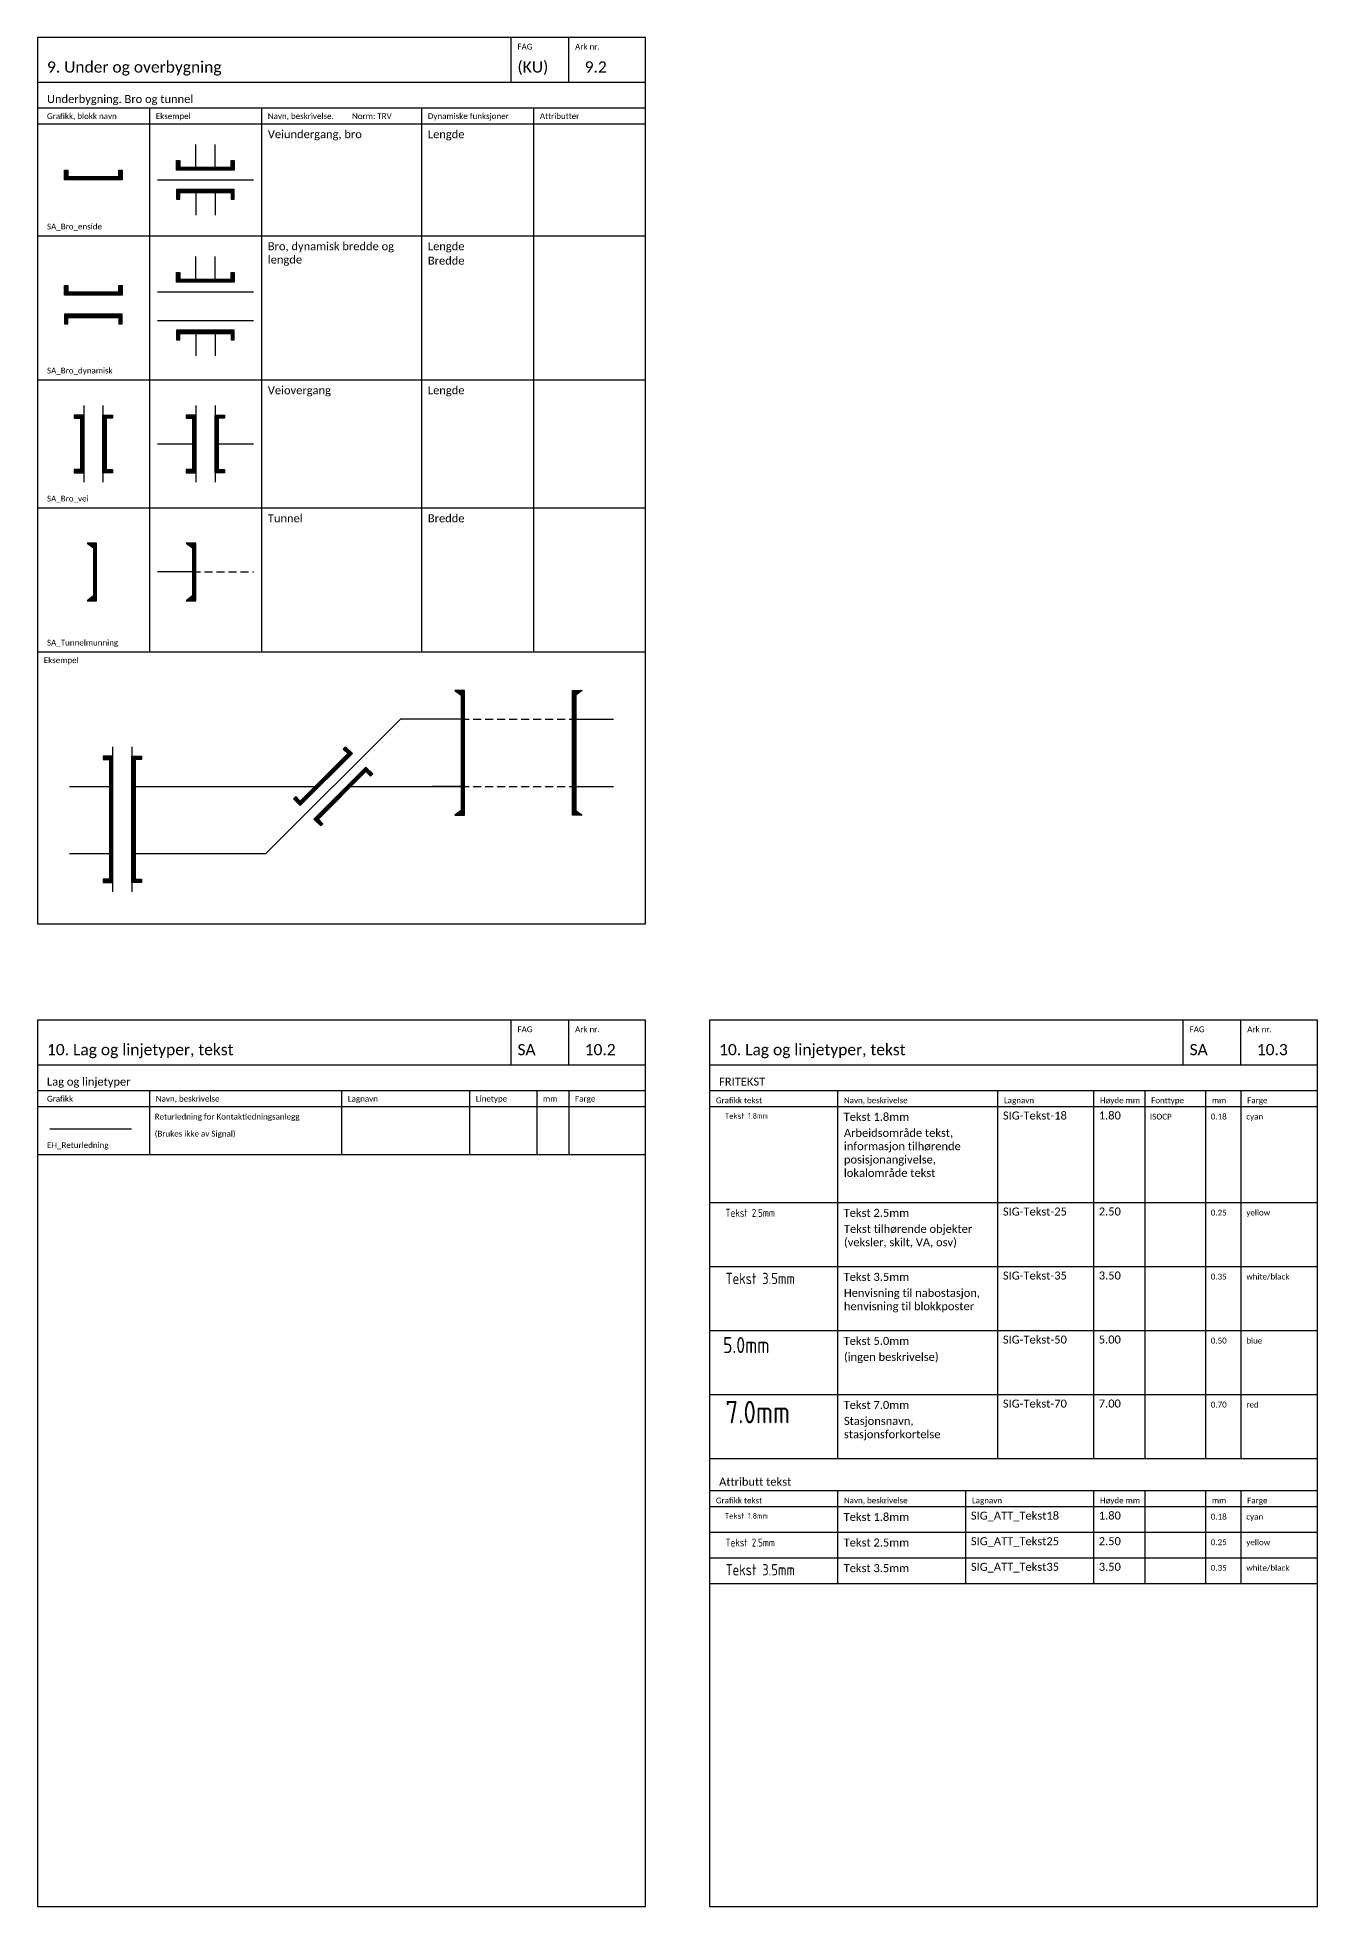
# Model space of a CAD drawing. Header units: millimetres. Extents: x -210 to 2500, y -2763 to 277.
# Drawn here: x 210 to 610, y -2763 to -2179 of the extents above; entities that cross this region are included whole.
import ezdxf

# ---------------------------------------------------------------- set-up
doc = ezdxf.new("R2010")
doc.units = ezdxf.units.MM
doc.linetypes.add('HIDDEN_Signal', pattern=[3.75, 2.5, -1.25])
for name, color, linetype in [('EH_Returledning', 4, 'RETURLEDNING'), ('RAMME', 5, 'Continuous'), ('RAMME SYMBOLER', 4, 'Continuous'), ('RAMME TEKST', 7, 'Continuous'), ('SIG-SPOR enlinje', 5, 'Continuous'), ('SIG-Tekst-18', 4, 'Continuous'), ('SIG-Tekst-25', 2, 'Continuous'), ('SIG-Tekst-35', 7, 'Continuous'), ('SIG-Tekst-50', 5, 'Continuous'), ('SIG-Tekst-70', 1, 'Continuous'), ('SIG-Underbygg', 4, 'Continuous'), ('SIG_ATT_Tekst18', 4, 'Continuous'), ('SIG_ATT_Tekst25', 2, 'Continuous'), ('SIG_ATT_Tekst35', 7, 'Continuous')]:
    doc.layers.add(name, color=color, linetype=linetype)
doc.styles.add('Calibri', font='calibri.ttf')
doc.styles.add('ISOCP', font='isocp.shx', dxfattribs={"width": 0.9})
doc.linetypes.add('RETURLEDNING', pattern='A,3.2,[133,ltypeshp,S=0.5,R=0,X=0,Y=0],-1,3.2', length=7.4)

# ---------------------------------------------------------------- blocks, each defined once
blk = doc.blocks.new('*U525')
at = {"linetype": 'ByBlock', "lineweight": -2}
h = blk.add_hatch(color=0, dxfattribs=at)
h.dxf.hatch_style = 1
h.paths.add_polyline_path([(-9, 15), (-8, 15), (-8, 13), (8, 13), (8, 15), (9, 15), (9, 12), (-9, 12)])
h = blk.add_hatch(color=0, dxfattribs=at)
h.dxf.hatch_style = 1
h.paths.add_polyline_path([(-9, -6), (-8, -6), (-8, -4), (8, -4), (8, -6), (9, -6), (9, -3), (-9, -3)])
at = {"color": 0, "linetype": 'ByBlock', "lineweight": -2}
for points in [[(-9, 15), (-8, 15), (-8, 13), (8, 13), (8, 15), (9, 15), (9, 12), (-9, 12)], [(-8.8, 14.8), (-8.2, 14.8), (-8.2, 12.8), (8.2, 12.8), (8.2, 14.8), (8.8, 14.8), (8.8, 12.2), (-8.8, 12.2)], [(-8.6, 14.6), (-8.4, 14.6), (-8.4, 12.6), (8.4, 12.6), (8.4, 14.6), (8.6, 14.6), (8.6, 12.4), (-8.6, 12.4)], [(-9, -6), (-8, -6), (-8, -4), (8, -4), (8, -6), (9, -6), (9, -3), (-9, -3)], [(-8.8, -5.8), (-8.2, -5.8), (-8.2, -3.8), (8.2, -3.8), (8.2, -5.8), (8.8, -5.8), (8.8, -3.2), (-8.8, -3.2)], [(-8.6, -5.6), (-8.4, -5.6), (-8.4, -3.6), (8.4, -3.6), (8.4, -5.6), (8.6, -5.6), (8.6, -3.4), (-8.6, -3.4)]]:
    blk.add_lwpolyline(points, close=True, dxfattribs=at)
blk = doc.blocks.new('*U526')
at = {"linetype": 'ByBlock', "lineweight": -2}
h = blk.add_hatch(color=0, dxfattribs=at)
h.dxf.hatch_style = 1
h.paths.add_polyline_path([(-9, 6), (-8, 6), (-8, 4), (8, 4), (8, 6), (9, 6), (9, 3), (-9, 3)])
h = blk.add_hatch(color=0, dxfattribs=at)
h.dxf.hatch_style = 1
h.paths.add_polyline_path([(-9, -6), (-8, -6), (-8, -4), (8, -4), (8, -6), (9, -6), (9, -3), (-9, -3)])
at = {"color": 0, "linetype": 'ByBlock', "lineweight": -2}
for points in [[(-9, 6), (-8, 6), (-8, 4), (8, 4), (8, 6), (9, 6), (9, 3), (-9, 3)], [(-8.8, 5.8), (-8.2, 5.8), (-8.2, 3.8), (8.2, 3.8), (8.2, 5.8), (8.8, 5.8), (8.8, 3.2), (-8.8, 3.2)], [(-8.6, 5.6), (-8.4, 5.6), (-8.4, 3.6), (8.4, 3.6), (8.4, 5.6), (8.6, 5.6), (8.6, 3.4), (-8.6, 3.4)], [(-9, -6), (-8, -6), (-8, -4), (8, -4), (8, -6), (9, -6), (9, -3), (-9, -3)], [(-8.8, -5.8), (-8.2, -5.8), (-8.2, -3.8), (8.2, -3.8), (8.2, -5.8), (8.8, -5.8), (8.8, -3.2), (-8.8, -3.2)], [(-8.6, -5.6), (-8.4, -5.6), (-8.4, -3.6), (8.4, -3.6), (8.4, -5.6), (8.6, -5.6), (8.6, -3.4), (-8.6, -3.4)]]:
    blk.add_lwpolyline(points, close=True, dxfattribs=at)
blk = doc.blocks.new('*U524')
at = {"linetype": 'ByBlock', "lineweight": -2}
h = blk.add_hatch(color=0, dxfattribs=at)
h.dxf.hatch_style = 1
h.paths.add_polyline_path([(-9, 3), (-8, 3), (-8, 1), (8, 1), (8, 3), (9, 3), (9, 0), (-9, 0)])
at = {"color": 0, "linetype": 'ByBlock', "lineweight": -2}
for points in [[(-9, 3), (-8, 3), (-8, 1), (8, 1), (8, 3), (9, 3), (9, 0), (-9, 0)], [(-8.8, 2.8), (-8.2, 2.8), (-8.2, 0.8), (8.2, 0.8), (8.2, 2.8), (8.8, 2.8), (8.8, 0.2), (-8.8, 0.2)], [(-8.6, 2.6), (-8.4, 2.6), (-8.4, 0.6), (8.4, 0.6), (8.4, 2.6), (8.6, 2.6), (8.6, 0.4), (-8.6, 0.4)]]:
    blk.add_lwpolyline(points, close=True, dxfattribs=at)
blk = doc.blocks.new('*U530')
at = {"linetype": 'ByBlock', "lineweight": -2}
h = blk.add_hatch(color=0, dxfattribs=at)
h.dxf.hatch_style = 1
h.paths.add_polyline_path([(0, 28.5), (0, -7.5), (-2, -9), (1, -9), (1, 30), (-2, 30)])
at = {"color": 0, "linetype": 'ByBlock', "lineweight": -2}
for points in [[(0, 28.5), (0, -7.5), (-2, -9), (1, -9), (1, 30), (-2, 30)], [(0.2, 28.6), (0.2, -7.6), (-1.4, -8.8), (0.8, -8.8), (0.8, 29.8), (-1.4, 29.8)], [(0.4, 28.7), (0.4, -7.7), (-0.8, -8.6), (0.6, -8.6), (0.6, 29.6), (-0.8, 29.6)], [(-0.2, 29.4), (0.4, 28.95), (0.4, 29.4)], [(0.4, -7.95), (-0.2, -8.4), (0.4, -8.4)]]:
    blk.add_lwpolyline(points, close=True, dxfattribs=at)
blk = doc.blocks.new('*U531')
at = {"linetype": 'ByBlock', "lineweight": -2}
h = blk.add_hatch(color=0, dxfattribs=at)
h.dxf.hatch_style = 1
h.paths.add_polyline_path([(0, 7.5), (0, -7.5), (-2, -9), (1, -9), (1, 9), (-2, 9)])
at = {"color": 0, "linetype": 'ByBlock', "lineweight": -2}
for points in [[(0, 7.5), (0, -7.5), (-2, -9), (1, -9), (1, 9), (-2, 9)], [(0.2, 7.6), (0.2, -7.6), (-1.4, -8.8), (0.8, -8.8), (0.8, 8.8), (-1.4, 8.8)], [(0.4, 7.7), (0.4, -7.7), (-0.8, -8.6), (0.6, -8.6), (0.6, 8.6), (-0.8, 8.6)], [(-0.2, 8.4), (0.4, 7.95), (0.4, 8.4)], [(0.4, -7.95), (-0.2, -8.4), (0.4, -8.4)]]:
    blk.add_lwpolyline(points, close=True, dxfattribs=at)
blk = doc.blocks.new('*U528')
at = {"linetype": 'ByBlock', "lineweight": -2}
h = blk.add_hatch(color=0, dxfattribs=at)
h.dxf.hatch_style = 1
h.paths.add_polyline_path([(-3, 9), (-3, 8), (-1, 8), (-1, -8), (-3, -8), (-3, -9), (0, -9), (0, 9)])
h = blk.add_hatch(color=0, dxfattribs=at)
h.dxf.hatch_style = 1
h.paths.add_polyline_path([(9, 9), (9, 8), (7, 8), (7, -8), (9, -8), (9, -9), (6, -9), (6, 9)])
at = {"color": 0, "linetype": 'ByBlock', "lineweight": -2}
for p, q in [((0, 12), (0, -12)), ((6, 12), (6, -12))]:
    blk.add_line(p, q, dxfattribs=at)
for points in [[(-3, 9), (-3, 8), (-1, 8), (-1, -8), (-3, -8), (-3, -9), (0, -9), (0, 9)], [(-2.8, 8.8), (-2.8, 8.2), (-0.8, 8.2), (-0.8, -8.2), (-2.8, -8.2), (-2.8, -8.8), (-0.2, -8.8), (-0.2, 8.8)], [(-2.6, 8.6), (-2.6, 8.4), (-0.6, 8.4), (-0.6, -8.4), (-2.6, -8.4), (-2.6, -8.6), (-0.4, -8.6), (-0.4, 8.6)], [(9, 9), (9, 8), (7, 8), (7, -8), (9, -8), (9, -9), (6, -9), (6, 9)], [(8.8, 8.8), (8.8, 8.2), (6.8, 8.2), (6.8, -8.2), (8.8, -8.2), (8.8, -8.8), (6.2, -8.8), (6.2, 8.8)], [(8.6, 8.6), (8.6, 8.4), (6.6, 8.4), (6.6, -8.4), (8.6, -8.4), (8.6, -8.6), (6.4, -8.6), (6.4, 8.6)]]:
    blk.add_lwpolyline(points, close=True, dxfattribs=at)
blk = doc.blocks.new('*U527')
at = {"linetype": 'ByBlock', "lineweight": -2}
h = blk.add_hatch(color=0, dxfattribs=at)
h.dxf.hatch_style = 1
h.paths.add_polyline_path([(-9, 6), (-8, 6), (-8, 4), (13, 4), (13, 6), (14, 6), (14, 3), (-9, 3)])
h = blk.add_hatch(color=0, dxfattribs=at)
h.dxf.hatch_style = 1
h.paths.add_polyline_path([(-9, -6), (-8, -6), (-8, -4), (13, -4), (13, -6), (14, -6), (14, -3), (-9, -3)])
at = {"color": 0, "linetype": 'ByBlock', "lineweight": -2}
for points in [[(-9, 6), (-8, 6), (-8, 4), (13, 4), (13, 6), (14, 6), (14, 3), (-9, 3)], [(-8.8, 5.8), (-8.2, 5.8), (-8.2, 3.8), (13.2, 3.8), (13.2, 5.8), (13.8, 5.8), (13.8, 3.2), (-8.8, 3.2)], [(-8.6, 5.6), (-8.4, 5.6), (-8.4, 3.6), (13.4, 3.6), (13.4, 5.6), (13.6, 5.6), (13.6, 3.4), (-8.6, 3.4)], [(-9, -6), (-8, -6), (-8, -4), (13, -4), (13, -6), (14, -6), (14, -3), (-9, -3)], [(-8.8, -5.8), (-8.2, -5.8), (-8.2, -3.8), (13.2, -3.8), (13.2, -5.8), (13.8, -5.8), (13.8, -3.2), (-8.8, -3.2)], [(-8.6, -5.6), (-8.4, -5.6), (-8.4, -3.6), (13.4, -3.6), (13.4, -5.6), (13.6, -5.6), (13.6, -3.4), (-8.6, -3.4)]]:
    blk.add_lwpolyline(points, close=True, dxfattribs=at)
blk = doc.blocks.new('*U529')
at = {"linetype": 'ByBlock', "lineweight": -2}
h = blk.add_hatch(color=0, dxfattribs=at)
h.dxf.hatch_style = 1
h.paths.add_polyline_path([(-3, 30.4), (-3, 29.4), (-1, 29.4), (-1, -8), (-3, -8), (-3, -9), (0, -9), (0, 30.4)])
h = blk.add_hatch(color=0, dxfattribs=at)
h.dxf.hatch_style = 1
h.paths.add_polyline_path([(9, 30.4), (9, 29.4), (7, 29.4), (7, -8), (9, -8), (9, -9), (6, -9), (6, 30.4)])
at = {"color": 0, "linetype": 'ByBlock', "lineweight": -2}
for p, q in [((0, 33.4), (0, -12)), ((6, 33.4), (6, -12))]:
    blk.add_line(p, q, dxfattribs=at)
for points in [[(-3, 30.4), (-3, 29.4), (-1, 29.4), (-1, -8), (-3, -8), (-3, -9), (0, -9), (0, 30.4)], [(-2.8, 30.2), (-2.8, 29.6), (-0.8, 29.6), (-0.8, -8.2), (-2.8, -8.2), (-2.8, -8.8), (-0.2, -8.8), (-0.2, 30.2)], [(-2.6, 30), (-2.6, 29.8), (-0.6, 29.8), (-0.6, -8.4), (-2.6, -8.4), (-2.6, -8.6), (-0.4, -8.6), (-0.4, 30)], [(9, 30.4), (9, 29.4), (7, 29.4), (7, -8), (9, -8), (9, -9), (6, -9), (6, 30.4)], [(8.8, 30.2), (8.8, 29.6), (6.8, 29.6), (6.8, -8.2), (8.8, -8.2), (8.8, -8.8), (6.2, -8.8), (6.2, 30.2)], [(8.6, 30), (8.6, 29.8), (6.6, 29.8), (6.6, -8.4), (8.6, -8.4), (8.6, -8.6), (6.4, -8.6), (6.4, 30)]]:
    blk.add_lwpolyline(points, close=True, dxfattribs=at)

msp = doc.modelspace()

# ---------------------------------------------------------------- linework, layer by layer
at = {"layer": 'EH_Returledning'}
msp.add_line((213.855, -2519.96), (239.382, -2519.96), dxfattribs=at)
at = {"layer": 'RAMME'}
for points in [[(400, -2179), (210, -2179), (210, -2456), (400, -2456)], [(400, -2486), (210, -2486), (210, -2763), (400, -2763)], [(610, -2486), (420, -2486), (420, -2763), (610, -2763)]]:
    msp.add_lwpolyline(points, close=True, dxfattribs=at)
for points in [[(210, -2193), (400, -2193)], [(210, -2500), (400, -2500)], [(420, -2500), (610, -2500)]]:
    msp.add_lwpolyline(points, dxfattribs=at)
at = {"layer": 'RAMME SYMBOLER'}
for p, q in [((358, -2193), (358, -2179)), ((376, -2193), (376, -2179)), ((210, -2201), (400, -2201)), ((245, -2201), (245, -2371)), ((280, -2201), (280, -2371)), ((330, -2201), (330, -2371)), ((365, -2201), (365, -2371)), ((210, -2206), (400, -2206)), ((210, -2241), (400, -2241)), ((210, -2286), (400, -2286)), ((210, -2326), (400, -2326)), ((210, -2371), (400, -2371)), ((358, -2500), (358, -2486)), ((376, -2500), (376, -2486)), ((568, -2500), (568, -2486)), ((586, -2500), (586, -2486)), ((210, -2508), (400, -2508)), ((245, -2508), (245, -2528)), ((305, -2508), (305, -2528)), ((345, -2508), (345, -2528)), ((366, -2508), (366, -2528)), ((376, -2508), (376, -2528)), ((420, -2508), (610, -2508)), ((460, -2508), (460, -2623)), ((510, -2508), (510, -2623)), ((540, -2508), (540, -2623)), ((556, -2508), (556, -2623)), ((575, -2508), (575, -2623)), ((586, -2508), (586, -2623)), ((210, -2513), (400, -2513)), ((420, -2513), (610, -2513)), ((210, -2528), (400, -2528)), ((420, -2543), (610, -2543)), ((420, -2563), (610, -2563)), ((420, -2583), (610, -2583)), ((420, -2603), (610, -2603)), ((420, -2623), (610, -2623)), ((420, -2633), (610, -2633)), ((460, -2633), (460, -2662)), ((500, -2633), (500, -2662)), ((540, -2633), (540, -2662)), ((556, -2633), (556, -2662)), ((575, -2633), (575, -2662)), ((586, -2633), (586, -2662)), ((420, -2638), (610, -2638)), ((420, -2646), (610, -2646)), ((420, -2654), (610, -2654)), ((420, -2662), (610, -2662))]:
    msp.add_line(p, q, dxfattribs=at)
at = {"layer": 'SIG-SPOR enlinje'}
for p, q in [((247.5, -2223.5), (277.5, -2223.5)), ((247.5, -2258.5), (277.5, -2258.5)), ((247.5, -2267.5), (277.5, -2267.5)), ((247.5, -2306), (259.5, -2306)), ((265.5, -2306), (277.5, -2306)), ((258.5, -2346), (247.5, -2346)), ((281.404, -2434), (323.404, -2392)), ((342.446, -2392), (323.404, -2392)), ((378.205, -2392), (390, -2392)), ((220, -2413), (233.504, -2413)), ((239.504, -2413), (296.747, -2413)), ((308.061, -2413), (343.446, -2413)), ((342.446, -2413), (333.446, -2413)), ((378.205, -2413), (390, -2413)), ((220, -2434), (233.504, -2434)), ((239.504, -2434), (281.404, -2434))]:
    msp.add_line(p, q, dxfattribs=at)
at = {"layer": 'SIG-SPOR enlinje', "linetype": 'HIDDEN_Signal'}
for p, q in [((258.5, -2346), (277.5, -2346)), ((342.446, -2392), (378.205, -2392)), ((342.446, -2413), (378.205, -2413))]:
    msp.add_line(p, q, dxfattribs=at)
at = {"layer": 'SIG-Underbygg'}
for p, q in [((259.5, -2219.5), (259.5, -2212.5)), ((265.5, -2219.5), (265.5, -2212.5)), ((259.5, -2227.5), (259.5, -2234.5)), ((265.5, -2227.5), (265.5, -2234.5)), ((259.5, -2254.5), (259.5, -2247.5)), ((265.5, -2254.5), (265.5, -2247.5)), ((259.5, -2271.5), (259.5, -2278.5)), ((265.5, -2271.5), (265.5, -2278.5))]:
    msp.add_line(p, q, dxfattribs=at)

# ---------------------------------------------------------------- block references
for name, p in [('*U524', (262.5, -2220.5)), ('*U524', (227.5, -2223.5)), ('*U525', (262.5, -2267.5)), ('*U526', (227.5, -2262.5)), ('*U528', (224.5, -2306)), ('*U528', (259.5, -2306)), ('*U531', (227.522, -2346)), ('*U531', (258.5, -2346)), ('*U530', (342.446, -2413)), ('*U529', (233.504, -2434))]:
    msp.add_blockref(name, p, dxfattribs=at)
at = {"layer": 'SIG-Underbygg', "xscale": -1, "rotation": 180}
msp.add_blockref('*U524', (262.5, -2226.5), dxfattribs=at)
at = {"layer": 'SIG-Underbygg', "xscale": -1}
msp.add_blockref('*U530', (378.205, -2413), dxfattribs=at)
at = {"layer": 'SIG-Underbygg', "rotation": 45}
msp.add_blockref('*U527', (300.636, -2414.768), dxfattribs=at)

# ---------------------------------------------------------------- texts
at = {"layer": 'RAMME TEKST', "linetype": 'ByBlock', "style": 'Calibri'}
for s, height, p in [('FAG', 1.8, (360, -2182.8)), ('Ark nr.', 1.8, (378, -2182.8)), ('9. Under og overbygning', 3.5, (213, -2190)), ('(KU)', 3.5, (360, -2190)), ('9.2', 3.5, (381, -2190)), ('Underbygning. Bro og tunnel', 2.5, (213, -2199.5)), ('Grafikk, blokk navn', 1.8, (213, -2204.5)), ('Eksempel', 1.8, (247, -2204.5)), ('Navn, beskrivelse.         Norm: TRV', 1.8, (282, -2204.5)), ('Dynamiske funksjoner', 1.8, (332, -2204.5)), ('Attributter', 1.8, (367, -2204.5)), ('SA_Bro_enside', 1.8, (213, -2239)), ('SA_Bro_dynamisk', 1.8, (213, -2284)), ('SA_Bro_vei', 1.8, (213, -2324)), ('SA_Tunnelmunning', 1.8, (213, -2369)), ('Eksempel', 1.8, (212, -2374.5)), ('10. Lag og linjetyper, tekst', 3.5, (213, -2497)), ('SA', 3.5, (360, -2497)), ('FAG', 1.8, (360, -2489.8)), ('Ark nr.', 1.8, (378, -2489.8)), ('10.2', 3.5, (381, -2497)), ('10. Lag og linjetyper, tekst', 3.5, (423, -2497)), ('SA', 3.5, (570, -2497)), ('FAG', 1.8, (570, -2489.8)), ('Ark nr.', 1.8, (588, -2489.8)), ('10.3', 3.5, (591, -2497)), ('Lag og linjetyper', 2.5, (213, -2506.5)), ('FRITEKST', 2.5, (423, -2506.5)), ('Grafikk', 1.8, (213, -2511.5)), ('Navn, beskrivelse', 1.8, (247, -2511.5)), ('Lagnavn', 1.8, (307, -2511.5)), ('Linetype', 1.8, (347, -2511.5)), ('mm', 1.8, (367.984, -2511.5)), ('Farge', 1.8, (378, -2511.5)), ('Grafikk tekst', 1.8, (422, -2512)), ('Navn, beskrivelse', 1.8, (462, -2512)), ('Lagnavn', 1.8, (512, -2512)), ('Høyde mm', 1.8, (542, -2512)), ('Fonttype', 1.8, (558, -2512)), ('mm', 1.8, (576.984, -2512)), ('Farge', 1.8, (588, -2512)), ('Returledning for Kontaktledningsanlegg', 1.8, (246.663, -2517.092)), ('ISOCP', 1.8, (557.619, -2517.092)), ('0.18', 1.8, (576.621, -2517.075)), ('cyan', 1.8, (587.724, -2517.075)), ('(Brukes ikke av Signal)', 1.8, (246.663, -2522.413)), ('EH_Returledning', 1.8, (213, -2526)), ('0.25', 1.8, (576.621, -2547.075)), ('yellow', 1.8, (587.724, -2547.075)), ('0.35', 1.8, (576.621, -2567.075)), ('white/black', 1.8, (587.724, -2567.075)), ('0.50', 1.8, (576.621, -2587.075)), ('blue', 1.8, (587.724, -2587.075)), ('0.70', 1.8, (576.621, -2607.075)), ('red', 1.8, (587.724, -2607.075)), ('Attributt tekst', 2.5, (423, -2631.5)), ('Grafikk tekst', 1.8, (422, -2637)), ('Navn, beskrivelse', 1.8, (462, -2637)), ('Lagnavn', 1.8, (502, -2637)), ('Høyde mm', 1.8, (542, -2637)), ('mm', 1.8, (576.984, -2637)), ('Farge', 1.8, (588, -2637)), ('0.18', 1.8, (576.621, -2642.075)), ('cyan', 1.8, (587.724, -2642.075)), ('0.25', 1.8, (576.621, -2650.075)), ('yellow', 1.8, (587.724, -2650.075)), ('0.35', 1.8, (576.621, -2658.075)), ('white/black', 1.8, (587.724, -2658.075))]:
    msp.add_text(s, height=height, dxfattribs=at).set_placement(p)
at = {"layer": 'RAMME TEKST', "style": 'Calibri'}
for s, p in [('Lengde', (332, -2210.5)), ('Lengde', (332, -2245.5)), ('Bredde', (332, -2250)), ('Lengde', (332, -2290.5)), ('Bredde', (332, -2330.5)), ('Tekst 1.8mm', (461.904, -2517.5)), ('SIG-Tekst-18', (511.663, -2517.092)), ('1.80', (541.621, -2517.075)), ('Tekst 2.5mm', (461.904, -2547.5)), ('SIG-Tekst-25', (511.663, -2547.092)), ('2.50', (541.621, -2547.075)), ('Tekst 3.5mm', (461.904, -2567.5)), ('SIG-Tekst-35', (511.663, -2567.092)), ('3.50', (541.621, -2567.075)), ('Tekst 5.0mm', (461.904, -2587.5)), ('SIG-Tekst-50', (511.663, -2587.092)), ('5.00', (541.621, -2587.075)), ('SIG-Tekst-70', (511.663, -2607.092)), ('7.00', (541.621, -2607.075)), ('Tekst 7.0mm', (461.904, -2607.5)), ('SIG_ATT_Tekst18', (501.663, -2642.092)), ('1.80', (541.621, -2642.075)), ('Tekst 1.8mm', (461.904, -2642.5)), ('Tekst 2.5mm', (461.904, -2650.5)), ('SIG_ATT_Tekst25', (501.663, -2650.092)), ('2.50', (541.621, -2650.075)), ('Tekst 3.5mm', (461.904, -2658.5)), ('SIG_ATT_Tekst35', (501.663, -2658.092)), ('3.50', (541.621, -2658.075))]:
    msp.add_text(s, height=2.5, dxfattribs=at).set_placement(p)
at = {"layer": 'RAMME TEKST', "linetype": 'ByBlock', "char_height": 2.5, "width": 46, "attachment_point": 1, "style": 'Calibri'}
for s, insert in [('Veiundergang, bro', (282, -2208)), ('Bro, dynamisk bredde og lengde', (282, -2243)), ('Veiovergang', (282, -2288)), ('Tunnel', (282, -2328)), ('Arbeidsområde tekst, informasjon tilhørende posisjonangivelse, lokalområde tekst', (462, -2520)), ('Tekst tilhørende objekter (veksler, skilt, VA, osv)', (462, -2550)), ('Henvisning til nabostasjon, henvisning til blokkposter', (462, -2570)), ('(ingen beskrivelse)', (462, -2590)), ('Stasjonsnavn, stasjonsforkortelse', (462, -2610))]:
    msp.add_mtext(s, dxfattribs=dict(at, insert=insert))
at = {"layer": 'SIG-Tekst-18', "style": 'ISOCP', "width": 0.9}
msp.add_text('Tekst 1.8mm', height=1.8, dxfattribs=at).set_placement((424.745, -2516.82))
at = {"layer": 'SIG-Tekst-25', "style": 'ISOCP', "width": 0.9}
msp.add_text('Tekst 2.5mm', height=2.5, dxfattribs=at).set_placement((425, -2547.5))
at = {"layer": 'SIG-Tekst-35', "style": 'ISOCP', "width": 0.9}
msp.add_text('Tekst 3.5mm', height=3.5, dxfattribs=at).set_placement((425, -2568.5))
at = {"layer": 'SIG-Tekst-50', "style": 'ISOCP', "width": 0.9}
msp.add_text('5.0mm', height=5, dxfattribs=at).set_placement((424.224, -2590.057))
at = {"layer": 'SIG-Tekst-70', "style": 'ISOCP', "width": 0.9}
msp.add_text('7.0mm', height=7, dxfattribs=at).set_placement((425, -2612))
at = {"layer": 'SIG_ATT_Tekst18', "style": 'ISOCP', "width": 0.9}
msp.add_text('Tekst 1.8mm', height=1.8, dxfattribs=at).set_placement((424.745, -2641.82))
at = {"layer": 'SIG_ATT_Tekst25', "style": 'ISOCP', "width": 0.9}
msp.add_text('Tekst 2.5mm', height=2.5, dxfattribs=at).set_placement((425, -2650.5))
at = {"layer": 'SIG_ATT_Tekst35', "style": 'ISOCP', "width": 0.9}
msp.add_text('Tekst 3.5mm', height=3.5, dxfattribs=at).set_placement((425, -2659.5))

doc.saveas('drawing.dxf')
